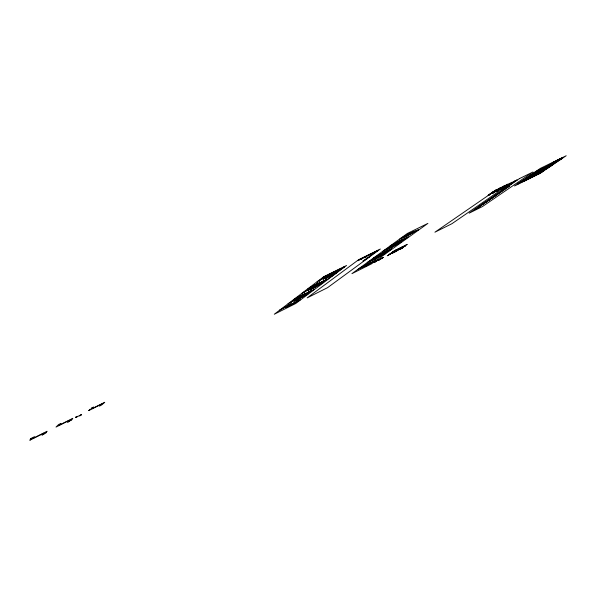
<?xml version="1.0" encoding="UTF-8"?>
<svg xmlns="http://www.w3.org/2000/svg" width="596" height="596" viewBox="0 0 596 596"><rect width="100%" height="100%" fill="white"/><g stroke="black" fill="none" stroke-linecap="round" stroke-linejoin="round"><path stroke-width="0.89" d="M358.129 269.288L367.024 264.132L367.449 262.389L375.219 257.926M363.322 266.762L372.209 261.897L372.724 260.132L380.024 255.766M364.975 266.405L373.781 261.309L374.318 259.536L381.999 255.125M365.482 266.054L375.555 260.497L376.113 258.716L383.384 254.38M375.212 257.1L376.486 256.638M376.553 256.593L384.383 252.086L385.135 250.082L392.727 245.537L391.356 246.267M376.843 256.794L385.97 251.512L386.744 249.508L394.701 244.934M378.311 256.414L376.583 257.301M378.661 255.684L379.034 255.714M378.616 256.563L370.906 260.959L370.429 262.709L361.571 267.835L362.003 267.597M379.98 255.177L387.765 250.7L388.57 248.688L396.131 244.166L394.768 244.889M380.255 255.386L389.33 250.134L390.157 248.115L401.153 242.073M380.792 255.021L383.303 253.829M381.693 255.021L378.691 256.474M382.923 254.641L385.038 253.635M383.37 253.784L391.11 249.329L391.967 247.303L399.491 242.803M389.56 246.513L399.022 241.022L400.065 238.75L408.32 234.005M391.445 245.343L392.712 244.896M391.289 246.312L383.288 250.916L382.572 252.905L373.394 258.224L373.841 257.979M392.779 244.852L400.855 240.21L401.928 237.931L409.795 233.215L408.394 233.952M393.01 245.12L402.419 239.666L403.522 237.379L411.724 232.656M393.583 244.695L395.252 243.973M396.206 243.473L404.23 238.854L405.362 236.56L413.192 231.874L411.799 232.611M397.808 243.421L396.064 244.308M398.62 242.654L399.521 242.155M399.588 242.11L407.567 237.521L408.752 235.219L416.537 230.555L415.159 231.285M411.501 232.47L409.713 233.379M414.876 231.144L413.103 232.038M415.084 231.33L406.926 236.023L405.779 238.318L396.422 243.742L396.869 243.496M418.213 229.825L416.448 230.719M42.741 434.663L46.123 432.741L46.428 432.428L45.564 432.8L47.084 431.273L33.033 438.343L34.493 436.823L32.214 437.747L30.627 438.835L30.336 439.14L31.238 438.753L29.8 440.258L43.873 433.18L41.944 435.125L43.918 434.126M68.652 421.461L68.317 421.774L71.617 419.904L71.952 419.584L71.155 419.919L72.824 418.332L59.22 425.172L60.837 423.592L58.676 424.456L56.017 427.071L69.635 420.217L67.527 422.236L69.583 421.141M76.683 416.962L77.301 416.284L75.841 417.185L76.221 416.917M76.221 417.014L75.595 417.602L81.57 414.503L81.153 414.98M80.49 415.144L79.648 415.926L80.348 415.546M80.073 415.621L81.101 415.032M88.722 410.592L90.242 409.109M91.173 408.327L93.177 407.239M92.052 407.806L93.617 407.12L91.881 408.722L104.725 402.293L103.093 403.82M101.663 404.133L99.547 406.047L102.594 404.371M396.966 243.414L398.642 242.602M358.621 268.997L368.827 263.313L369.282 261.562L376.627 257.174L375.279 257.882M384.562 253.844L384.979 253.68M374.094 262.374L378.698 259.685L377.782 260.34M323.144 277.676L326.34 275.829M326.437 275.769L326.906 275.419L323.233 277.617M376.374 261.167L374.124 262.396M376.218 260.854L379.041 259.506L377.886 260.266M327.39 275.643L326.742 275.896L329.901 274.078M329.99 274.026L330.46 273.668M330.929 273.899L330.288 274.153M382.908 257.584L382.26 258.075L383.191 257.338M333.648 272.096L329.551 274.592L330.84 273.959M333.529 272.283L334.006 271.932M333.76 272.439L336.941 270.606M337.038 270.554L337.507 270.197L333.857 272.387M337.939 270.442L337.306 270.688M340.54 268.833L341.009 268.476L336.569 271.128L337.843 270.502M337.865 271.187L336.502 271.865L340.89 269.236L340.435 269.586M335.913 273.251L336.375 272.908L332.806 275.047M344.019 267.127L344.495 266.77L340.063 269.414L341.62 268.572M333.35 275.203L333.805 274.86L329.484 277.438L330.728 276.82M357.913 260.705L361.034 258.902M361.131 258.85L361.616 258.493M361.921 258.791L361.325 259.022L364.402 257.248M364.655 256.988L360.602 259.446L361.824 258.85M364.499 257.196L364.983 256.839M365.236 257.1L364.678 257.368L367.754 255.61M368.008 255.341L363.955 257.8L365.177 257.196M367.844 255.55L368.335 255.192M367.97 255.751L371.077 253.963M371.166 253.911L371.658 253.546M371.911 253.866L371.33 254.09L374.385 252.339M374.646 252.071L370.608 254.514L371.815 253.926M374.482 252.279L374.973 251.922M364.193 260.407L363.62 260.631L366.607 258.917M374.146 253.129L374.31 252.92M375.204 252.25L374.631 252.466M366.845 258.664L362.919 261.048L364.104 260.459M369.52 256.682L366.592 258.321L367.836 257.71M377.775 250.663L378.274 250.298M366.696 258.865L367.173 258.515M369.364 256.883L369.84 256.533M375.122 261.8L375.86 261.346M375.771 261.532L374.444 262.195M377.857 260.288L375.726 261.398M379.347 259.692L378.743 260.057L380.717 259.066M380.144 259.253L380.874 258.791L379.563 259.536M381.395 258.582L379.086 259.878M394.232 250.871L392.548 252.063L393.956 251.326M388.637 255.11L387.34 255.758L391.579 253.255L388.689 254.894M391.997 252.637L392.861 252.093M393.561 251.452L393.241 251.683L396.064 250.022M393.747 251.646L389.791 254.015L391.356 253.181L390.499 253.605M395.893 250.104L396.236 249.858L394.314 250.819M394.03 251.505L391.162 253.136M397.89 249.046L396.698 249.895L397.89 249.299M391.907 253.419L397.934 249.5L394.627 251.4L395.893 250.774M396.869 249.873L397.919 249.389M392.749 253.002L393.397 252.548L392.131 253.173L395.461 251.318M393.673 252.309L394.127 251.989M396.765 250.141L394.112 251.855L395.409 251.207M397.569 249.523L399.886 248.04L397.979 248.994M401.652 247.176L399.953 248.376L401.346 247.645M395.796 251.482L401.503 247.78M399.767 248.763L400.288 248.39M400.102 248.592L400.631 248.219M396.377 251.244L395.096 251.885L399.283 249.351M401.786 247.638L398.27 249.731L399.111 249.307M405.265 245.373L404.051 246.334L407.239 244.382L405.355 245.321M399.611 249.575L400.616 249.128M404.922 245.857L405.243 245.634L404.066 246.222M400.445 249.158L401.831 248.145M404.49 246.29L401.831 248.003L403.112 247.37M403.149 247.482L401.525 248.487M379.034 259.849L382.87 257.539M380.434 258.753L383.213 257.39M381.976 258.247L381.969 258.187M491.581 193.179L489.666 194.184M492.102 192.679L496.751 189.863L493.682 191.674M495.485 190.467L493.57 191.472M496.289 189.908L496.639 189.67L434.916 232.194L451.924 223.709L512.18 182.175L494.486 190.824M491.886 193.03L492.378 192.627M493.346 192.068L493.674 191.845L490.717 193.365M495.753 190.333L496.557 189.774M493.078 192.761L496.505 190.854M496.997 190.049L500.402 188.15M493.488 192.538L495.283 191.361M495.596 191.212L499.597 188.701M497.362 189.856L499.217 188.641M499.485 188.507L500.364 187.844L496.125 190.459L498.204 189.454M499.53 189.044L504.164 186.235L500.275 188.612M498.971 189.558L497.079 190.556M499.277 189.409L500.111 188.768M502.89 186.846L500.99 187.844M503.158 186.712L504.045 186.041L499.418 188.85L500.64 188.247M500.439 189.155L502.629 187.762M504.38 186.436L507.844 184.432L502.927 187.613M506.57 185.036L505.877 185.453M507.382 184.477L507.732 184.239L504.261 186.243L505.46 185.654M506.838 184.909L507.643 184.35M503.024 189.051L503.754 188.552L502.301 189.483L506.838 186.965L503.613 188.969M510.28 184.291L510.645 184.112L509.103 184.797L513.685 182.257L511.085 183.963M507.785 186.243L510.183 184.663L505.989 186.943L508.217 185.699L506.801 186.675L507.166 186.496M475.288 209.159L475.63 208.861M486.008 201.791L486.366 201.485M491.499 198.021L491.871 197.701M497.086 194.184L497.466 193.856M476.1 208.883L476.465 208.756M486.813 201.53L487.17 201.411M490.538 198.9L489.532 199.653M492.296 197.768L492.654 197.649M496.088 195.086L495.067 195.853M497.876 193.938L498.651 193.551M507.472 187.271L506.078 188.232L506.764 187.964M504.32 189.662L503.94 189.908M518.341 183.575L519.742 182.614M520.934 181.81L524.525 179.336M529.315 176.148L529.986 175.813L528.674 176.505M532.347 174.077L533.025 173.749L531.707 174.442M535.409 171.991L536.087 171.663L534.768 172.356M518.885 183.412L519.429 183.039L517.991 183.888L519.995 182.756M520.107 182.689L520.561 182.406M520.673 182.339L521.448 181.78L519.831 182.57M529.792 176.133L525.396 179.195M530.358 175.775L529.904 176.066M531.237 175.082L531.714 174.784M531.826 174.717L532.623 174.136L530.999 174.926M534.284 173.011L534.761 172.706M534.873 172.646L535.677 172.058M537.354 170.918L537.838 170.612M537.942 170.553L538.762 169.964L537.13 170.747M521.001 182.257L522.409 181.296M531.602 175.045L530.47 175.716M535.014 172.766L535.871 172.393M536.631 171.588L535.171 172.587L536.258 172.05M538.084 170.679L538.933 170.307M539.715 169.495L538.24 170.493L539.335 169.957M521.537 182.093L522.655 181.445M522.759 181.378L523.213 181.087M532.28 174.717L531.423 175.097M533.509 174.077L534.299 173.496M534.873 173.138L534.411 173.429M535.692 172.438L536.832 171.767M536.944 171.708L537.413 171.41M537.525 171.343L538.337 170.754M538.754 170.352L539.902 169.681M540.013 169.614L540.49 169.316M540.602 169.249L541.421 168.653L539.805 169.443M523.325 181.028L525.061 179.985M533.509 174.099L529.866 176.58L537.436 172.885M536.117 172.408L534.999 173.064M536.787 172.08L535.938 172.453M542.196 168.273L539.916 169.83L540.997 169.301M538.814 170.851L534.344 173.958L541.891 170.277M539.387 170.493L538.926 170.784M542.487 168.4L542.971 168.102M528.555 178.1L524.085 181.139L525.374 180.461L524.711 180.789M543.083 168.035L543.902 167.446L542.285 168.221M537.316 172.214L543.343 168.199M543.917 167.841L543.455 168.132M526.596 179.746L527.043 179.463M527.147 179.403L532.988 175.507M529.114 178.211L530.887 177.236M547.88 165.546L543.336 168.698L550.831 165.04M548.454 165.181L547.992 165.479M527.289 179.619L529.464 178.144M530.999 177.168L531.446 176.885M531.558 176.826L537.436 172.907M549.713 164.444L549.132 164.839L550.205 164.31M550.376 164.124L548.588 165.107M529.784 178.234L530.246 177.943M530.351 177.884L531.125 177.325L528.488 178.562M533.524 175.626L534.187 175.306L532.899 175.976M552.425 162.879L546.323 166.947L553.803 163.304L549.274 166.455M553.006 162.514L552.537 162.82M532.355 176.744L531.565 177.31L532.779 176.721L532.228 177.087M532.906 176.394L532.459 176.684M541.891 170.3L533.018 176.334M554.265 161.784L553.677 162.179L554.749 161.65M554.928 161.456L553.17 162.425M531.58 177.414L548.737 167.431M537.95 173.041L538.605 172.721L537.324 173.391M550.838 164.302L556.269 160.764M539.834 171.998L540.289 171.715M540.393 171.648L544.848 168.571L537.316 172.244M546.353 167.685L541.749 170.799L543.03 170.128L542.382 170.449M535.022 175.559L533.971 176.081M544.267 169.406L544.722 169.115M556.508 160.92L556.992 160.615M557.096 160.547L558.862 159.497M536.46 174.702L536.922 174.412M537.026 174.345L538.724 173.332M544.692 169.279L542.464 170.791L544.856 169.465M544.833 169.055L549.318 165.949L541.816 169.614L546.07 166.619L544.029 167.774M550.823 165.07L546.197 168.206L547.24 167.685M537.16 174.464L537.979 174.099M559.093 159.654L559.57 159.348M559.681 159.288L560.523 158.685L558.951 159.445M537.808 174.144L538.359 173.771L537.309 174.293M548.707 166.813L549.169 166.515M561.447 158.231L559.122 159.803L560.173 159.288M539.581 173.086L540.371 172.527L538.806 173.287M541.891 171.626L541.056 172.229M544.967 169.406L545.429 169.108M545.541 169.048L546.338 168.474L544.774 169.234M542.256 171.514L541.041 172.341L541.384 172.177M549.825 166.478L550.868 165.971L549.408 167.022M550.354 166.053L552.008 164.936M553.155 164.205L553.624 163.915M553.729 163.848L558.288 160.704M561.663 158.394L562.147 158.089M562.259 158.022L563.101 157.426L561.536 158.178M538.702 173.987L537.86 174.345L539.469 173.153M539.35 173.667L539.805 173.429M539.909 173.361L541.473 172.304L538.479 173.972M541.913 171.939L542.375 171.693M542.479 171.626L544.051 170.568M548.841 167.372L549.296 167.081M551.226 165.658L551.687 165.405M551.792 165.345L553.416 164.25L550.644 165.599M560.158 159.639L560.62 159.393M560.732 159.326L562.386 158.208L559.279 160.041L560.046 159.706M536.899 173.734L549.676 166.701M377.551 260.482L377.268 260.638M327.331 276.022L329.275 274.868L317.199 281.67L317.683 283.227L307.946 288.889L319.791 282.273L319.352 280.701L327.308 275.911M333.499 273.452L335.429 272.312L334.885 272.677M336.539 272.186L338.461 271.046L337.917 271.411M411.031 232.745L411.434 232.522M414.406 231.412L414.809 231.188M417.744 230.093L418.139 229.877M389.62 246.483L390.015 246.26M297.672 298.425L299.565 297.471L288.099 303.759L289.075 304.832L279.829 310.039L280.381 309.778M393.069 245.09L393.464 244.867M395.29 243.995L396.139 243.518M392.667 245.686L394.515 244.591L393.971 245.053M305.1 295.147L305.554 294.737L294.275 301.092L295.132 302.194L285.968 307.357L297.158 301.256L296.339 300.138L303.699 295.72M306.746 294.506L308.542 293.448L308.043 293.776M397.353 243.69L397.741 243.466M399.424 242.952L401.086 242.118M376.91 256.772L377.29 256.556M379.093 255.684L379.913 255.222M377.871 256.675L378.244 256.459M380.315 255.364L380.695 255.148M379.98 255.893L381.634 255.066M382.066 255.081L382.878 254.626M514.467 181.631L517.097 179.91L512.865 182.205L515.115 180.953L513.67 181.951L514.43 181.646M525.992 178.338L528.004 177.198L526.916 177.735M381.485 258.537L381.298 258.582M403.112 247.437L399.842 249.322L401.093 248.703M474.617 209.554L478.923 207.162L476.971 208.444M401.734 247.124L403.634 246.178L400.646 247.996M403.611 246.923L402.36 247.549L405.645 245.656L404.043 246.707M88.841 410.562L101.581 404.155M488.392 200.092L492.438 197.887L490.419 199.213M489.353 199.809L489.897 199.533M485.33 202.2L489.696 199.772L487.684 201.09M483.982 203.124L486.969 201.642L484.973 202.945M482.946 203.832L485.07 202.647L483.766 203.549L484.459 203.266M480.957 205.203L480.607 205.508L484.265 203.497L482.283 204.793M479.929 205.903L481.374 205.188M481.233 205.382L481.777 205.113M478.61 206.812L481.583 205.337L479.616 206.626M477.59 207.512L479.698 206.343L478.409 207.222L479.11 206.939M500.647 191.674L503.657 190.191L501.579 191.554M534.083 175.254L535.305 174.65M499.56 192.419L501.735 191.212L500.692 191.994M520.941 181.832L528.548 178.077M335.824 273.311L332.523 275.255M522.491 181.251L523.877 180.64M525.143 179.94L526.745 179.15M541.712 171.79L544.059 170.553M369.274 256.936L366.331 258.627M500.498 192.158L501.05 191.89M536.244 174.546L537.808 173.779M523.653 180.946L524.733 180.409M525.299 180.134L523.295 181.266L524.368 180.737M522.089 181.72L520.651 182.577L521.723 182.041M535.141 175.358L536.355 174.762M541.265 172.266L541.809 171.998M366.033 258.843L367.225 258.262M496.386 194.601L500.819 192.135L498.755 193.491M525.255 180.417L526.484 179.813M528.458 178.904L529.68 178.301M330.899 276.492L333.253 275.255M527.907 179.269L528.57 178.949M330.199 277.013L331.011 276.611M493.928 196.285L498.003 194.072L495.954 195.413M494.881 196.017L495.425 195.741M490.813 198.431L495.209 195.987L493.175 197.321M540.46 169.8L541.54 169.271L539.499 170.426M532.921 173.689L534.172 173.071M540.065 170.151L541.146 169.614M506.943 186.675L507.561 186.369M535.551 172.795L536.631 172.259L532.831 174.844L540.386 171.156M330.437 273.668L326.005 276.335L327.331 275.605M551.844 164.861L553.051 164.265M340.443 268.893L338.036 270.144M343.922 267.179L340.793 268.975L341.292 268.721M361.563 258.44L358.01 260.646M371.613 253.494L368.067 255.691M378.229 250.238L373.916 252.89L375.115 252.302M529.874 175.76L531.133 175.142M538.836 171.357L546.353 167.662M331.011 273.609L333.432 272.342M377.685 250.715L375.391 251.914M531.043 175.433L532.131 174.896L528.354 177.466L535.938 173.756M550.369 165.941L550.92 165.673M547.389 167.469L548.596 166.873M551.121 165.718L549.736 166.329L555.308 162.447L547.836 166.083M374.593 252.711L370.302 255.349L371.8 254.544M505.281 188.492L509.409 186.243L507.3 187.628M337.954 270.889L340.346 269.645M526.544 178.062L527.631 177.526L523.891 180.081L531.49 176.356M542.941 170.069L544.155 169.473M371.77 254.38L374.057 253.181M503.151 189.953L502.763 190.288L506.525 188.224L504.432 189.595M538.508 172.661L539.723 172.065M502.055 190.705L503.523 189.982M525.396 179.225L532.988 175.485M503.344 190.206L503.896 189.93M556.351 160.719L557.938 159.937M492.736 192.054L493.555 191.651M500.163 188.418L500.968 188.023M504.618 186.235L503.493 186.846L505.572 185.848M491.991 192.486L493.235 191.875M555.174 161.583L556.396 160.987M557.364 160.51L558.43 159.989L556.955 160.868L558.981 159.721M560.344 159.05L561.559 158.454M554.585 161.978L555.248 161.658L553.952 162.335M559.763 159.445L560.411 159.125L558.668 160.309L559.443 159.929M497.474 190.049L492.251 193.141L494.285 192.173M501.08 188.217L495.552 191.525L496.773 190.921M504.827 186.444L500.327 188.962L501.519 188.373M559.309 159.914L559.86 159.646M501.929 188.127L503.888 187.166L499.724 189.729L500.938 189.133M488.884 194.728L492.832 192.583L488.258 195.354L489.815 194.52L489.003 194.922M495.708 191.405L492.37 193.335L493.6 192.731M496.289 191.1L497.094 190.705M500.729 188.925L499.612 189.535L501.631 188.567M535.983 171.603L537.242 170.985M541.131 169.078L542.382 168.467M550.831 164.332L558.296 160.674M488.139 195.16L489.383 194.549M497.191 190.75L500.223 188.962L495.663 191.718L496.893 191.115M510.414 184.291L511.033 183.985M534.053 172.847L535.677 172.05M536.72 171.536L538.337 170.747M281.677 309.056L291.139 303.878L290.2 302.798L297.613 298.343M289.537 305.785L288.993 306.039L298.119 300.898L297.315 299.773L306.702 294.424L299.363 298.827L300.131 299.967L290.811 305.063M293.999 299.445L293.441 299.706L302.954 294.35L302.209 293.053L313.928 286.445L313.407 286.803M295.333 298.7L305.04 293.396L304.332 292.077L312.013 287.466M300.183 296.786L299.632 297.046L309.056 291.735L308.43 290.394L320.045 283.86L319.523 284.21M301.501 296.041L311.112 290.796L310.523 289.44L318.152 284.866M303.23 295.474L302.753 295.847L312.066 290.438L311.499 289.09L323.062 282.579L322.533 282.929M304.541 294.737L314.107 289.507L313.578 288.144L321.177 283.584M317.199 284.799L328.918 278.421L328.657 276.805L336.531 272.074L326.556 277.751L326.861 279.36L314.174 286.244L323.829 280.634L323.464 279.047L333.484 273.34L325.587 278.094L325.908 279.695L317.638 284.456M323.77 276.678L274.294 314.241L295.69 303.528L346.589 265.473L323.77 276.678M358.747 259.632L307.186 297.873L327.547 287.674L380.345 249.024L358.747 259.632M407.411 233.423L351.923 273.653L371.345 263.946L427.898 223.403L407.411 233.423M497.213 190.899L496.408 191.294L497.213 190.899M519.384 178.644L469.164 213.159L482.358 206.596L532.973 171.998L519.384 178.644M540.348 168.392L514.527 185.989L540.065 173.376L566.2 155.742L540.348 168.392"/></g></svg>
